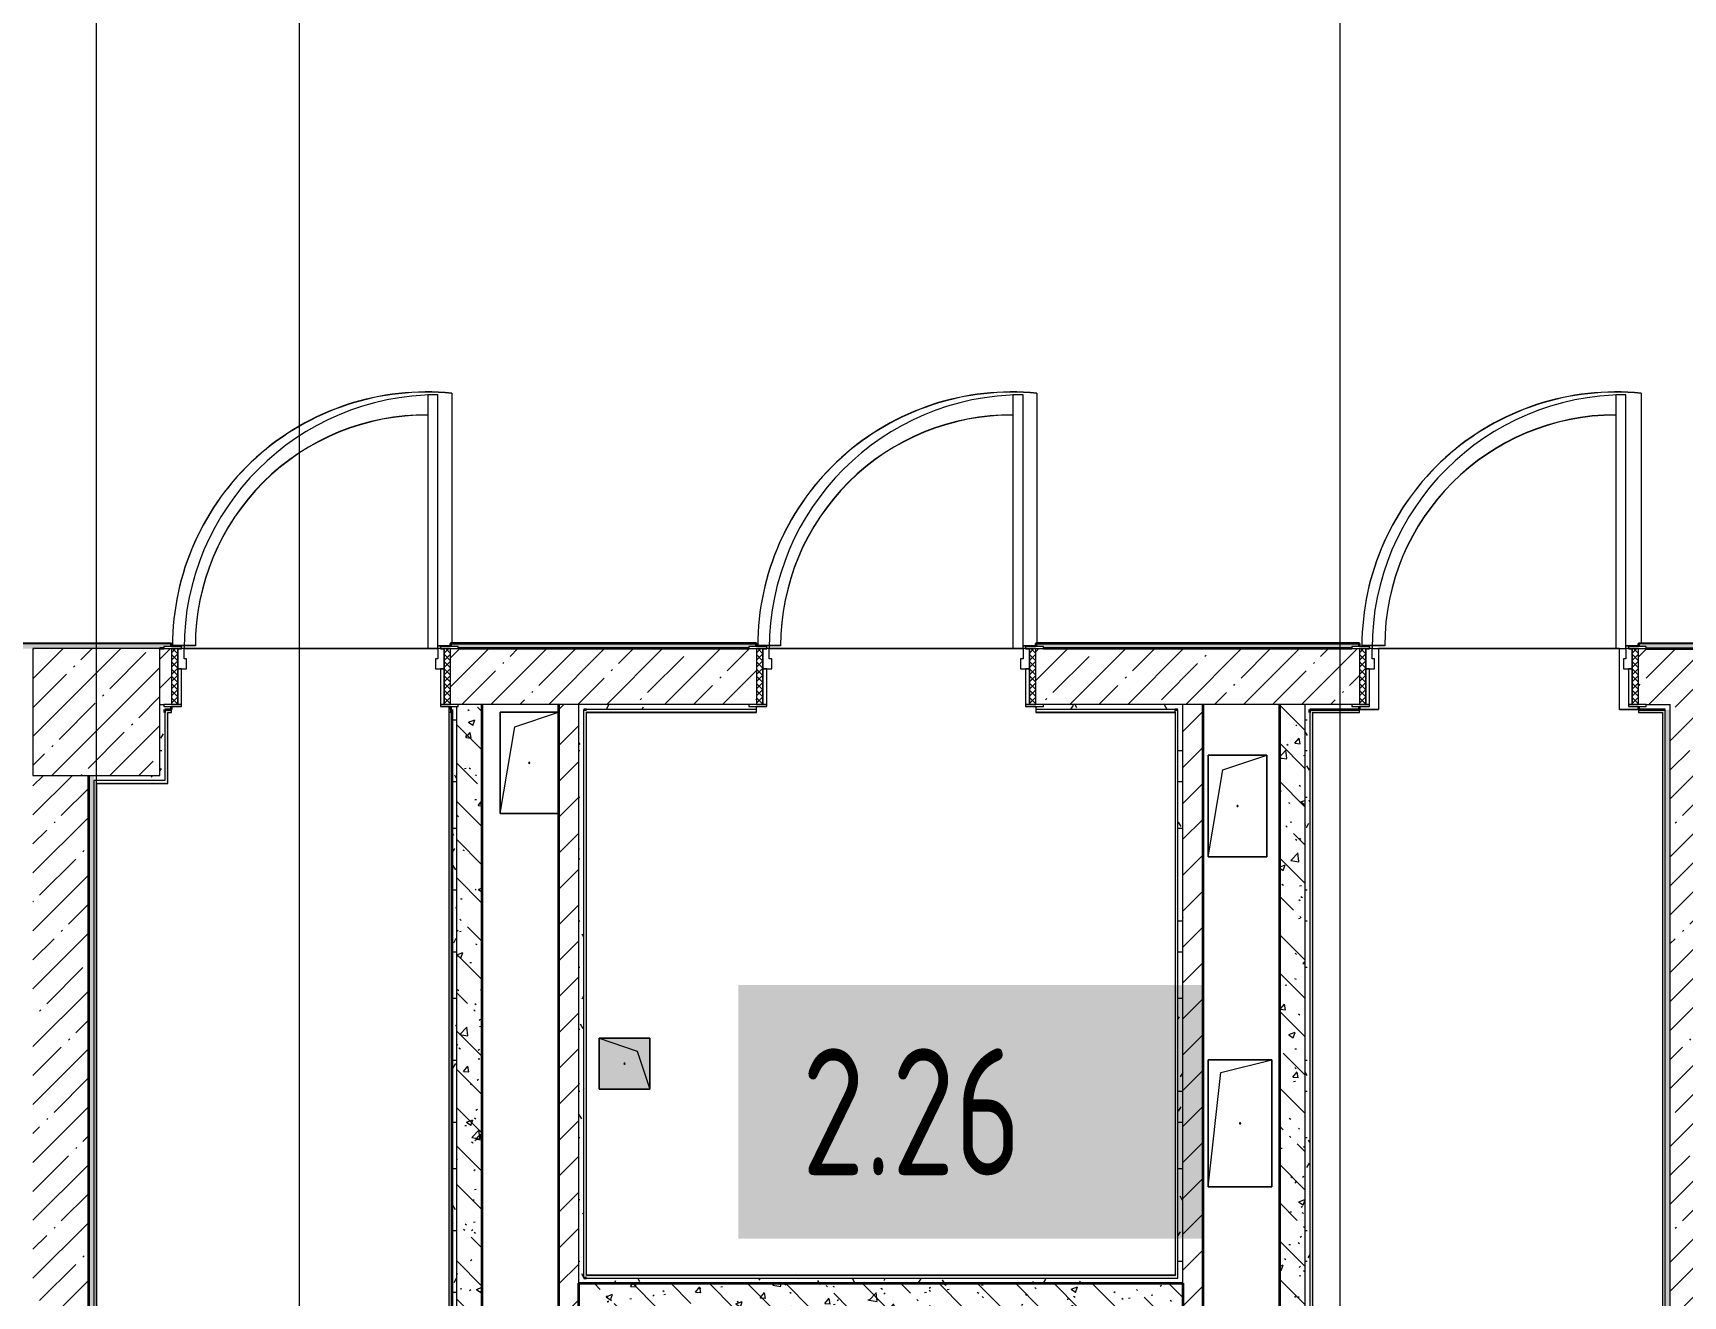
# Model space of a CAD drawing. Header units: millimetres. Extents: x 3914 to 443608, y -156176 to 78197.
# Drawn here: x 240374 to 246874, y -140628 to -135653 of the extents above; entities that cross this region are included whole.
import ezdxf

# ---------------------------------------------------------------- set-up
doc = ezdxf.new("R2010")
doc.units = ezdxf.units.MM
doc.linetypes.add('200_ШТРИХ__ш1_п0_6_', pattern=[160, 100, -60])
doc.linetypes.add('Осевая', pattern=[6350, 1270, -952.5, 3175, -952.5])
doc.layers.add('A-AREA-PATT-2', color=7, linetype='Continuous', lineweight=5, true_color=0xcde0ef, transparency=1)
for name, color, linetype, lineweight in [('A-DOOR-1', 7, 'Continuous', 5), ('A-DOOR-2', 7, '200_ШТРИХ__ш1_п0_6_', 5), ('A-DOOR-FRAM-2', 7, 'Continuous', 5), ('A-FLOR', 7, 'Continuous', 9), ('A-GENM', 7, 'Continuous', 9), ('A-WALL', 7, 'Continuous', 5), ('A-WALL-1', 7, 'Continuous', 35), ('I-WALL', 7, 'Continuous', 5), ('S-COLS', 7, 'Continuous', 9), ('S-COLS-1', 7, 'Continuous', 5), ('Оси', 7, 'Continuous', 9), ('Оси-2', 7, 'Осевая', 9)]:
    doc.layers.add(name, color=color, linetype=linetype, lineweight=lineweight)
doc.layers.add('A-DOOR-FRAM-1', color=7, linetype='Continuous', lineweight=5, true_color=0xc0c0c0)
doc.layers.add('A-WALL-FNSH-1', color=9, linetype='Continuous', lineweight=5, true_color=0x808080)
doc.styles.add('СПДС', font='ГОСТ тип А.ttf', dxfattribs={"width": 0.9})
pattern_1 = [(45, (174964.42, -145977.62), (-114.04925, 114.04925), []), (45, (175078.47, -145977.62), (-114.04925, 114.04925), [201.612, -40.322, 6.706, -33.617])]
pattern_2 = [(45, (174964.42, -145977.62), (-70.71068, 70.71068), [])]
pattern_3 = [(135, (174964.42, -145977.62), (-150.8683, -150.8683), [213.36, -35.56, 7.112, -35.56]), (135, (174964.42, -145826.85), (-150.8683, -150.8683), []), (50, (174964.42, -145977.62), (255.05767, -22.3145), [26.67, -293.37]), (355, (174964.42, -145977.62), (-49.3404, 267.4791), [21.336, -234.696]), (100.451, (174985.68, -145979.48), (205.7195, 245.1636), [22.666, -249.326]), (46.184, (174964.42, -145906.5), (379.511, -58.86), [40.005, -440.055]), (96.636, (174996.05, -145911.4), (332.3634, 346.399), [33.999, -373.989]), (351.184, (174964.42, -145906.5), (332.3669, 346.3953), [32.004, -352.044]), (21, (174999.98, -145924.28), (212.2602, -143.1711), [26.67, -293.37]), (326, (174999.98, -145924.28), (86.5224, 257.8632), [21.336, -234.696]), (71.451, (175017.67, -145936.2), (298.78395, 114.6901), [22.666, -249.326]), (37.5, (174964.42, -145977.62), (4.32385, 118.37751), [6.706, -225.146, 6.706, -231.546, -235.585]), (37.5, (174964.42, -145977.62), (4.32385, 118.37751), [-470.103, 6.706, -228.879]), (7.5, (174964.42, -145977.62), (93.54758, 140.2533), [6.706, -129.134, 6.706, -219.812, -89.789]), (7.5, (174964.42, -145977.62), (93.54758, 140.2533), [-362.356, 6.706, -83.083]), (327.5, (174885.12, -145977.62), (189.82734, -8.02019), [6.706, -82.194, 6.706, -270.662, -368.046]), (327.5, (174885.12, -145977.62), (189.82734, -8.02019), [-366.268, 6.706, -361.34]), (317.5, (174849.56, -145977.62), (207.38114, 35.59764), [6.706, -108.864, 6.706, -177.495, -261.366]), (317.5, (174849.56, -145977.62), (207.38114, 35.59764), [-299.771, 6.706, -254.66])]
pattern_4 = [(0, (174964.42, -145977.62), (243.84, 60.96), [20.117, -162.763, 20.117, -162.763, -975.36]), (0, (174964.42, -145977.62), (243.84, 60.96), [-365.76, 20.117, -345.643, 20.117, -162.763, -426.72]), (0, (174964.42, -145977.62), (243.84, 60.96), [-914.4, 20.117, -101.803, 20.117, -284.683]), (120, (175055.86, -145947.14), (-174.71291, 180.691634), [20.117, -162.763, 20.117, -162.763, -975.36]), (120, (175055.86, -145947.14), (-174.71291, 180.691634), [-365.76, 20.117, -345.643, 20.117, -162.763, -426.72]), (120, (175055.86, -145947.14), (-174.71291, 180.691634), [-914.4, 20.117, -101.803, 20.117, -284.683]), (240, (175086.34, -145825.22), (-69.12709, -241.651634), [20.117, -162.763, 20.117, -162.763, -975.36]), (240, (175086.34, -145825.22), (-69.12709, -241.651634), [-365.76, 20.117, -345.643, 20.117, -162.763, -426.72]), (240, (175086.34, -145825.22), (-69.12709, -241.651634), [-914.4, 20.117, -101.803, 20.117, -284.683])]

# ---------------------------------------------------------------- blocks, each defined once
blk = doc.blocks.new('BSC_Колонна _Прямоугольная - 500х500-V293-Объем проектирования 2 этажа')
at = {"layer": 'S-COLS-1'}
h = blk.add_hatch(dxfattribs=at)
h.set_pattern_fill('FP_19', color=256, style=0, pattern_type=2)
h.set_pattern_definition([(45, (-65660, -7650), (-114.04925, 114.04925), []), (45, (-65545.95, -7650), (-114.04925, 114.04925), [201.613, -40.323, 6.706, -33.617])])
h.paths.add_polyline_path([(-250, -250), (250, -250), (250, 250), (-250, 250), (-250, 123.2)])
for p, q in [((250, 250), (-250, 250)), ((-250, 250), (-250, -250)), ((250, -250), (250, 250)), ((-250, -250), (250, -250))]:
    blk.add_line(p, q, dxfattribs=at)
blk = doc.blocks.new('GM_Отверстие прямоугольное _в плите_ - Отверстие-V379-Объем проектирования 2 этажа')
at = {"layer": 'A-GENM'}
for p, q in [((-100, -100), (-100, 100)), ((-100, 100), (100, 100)), ((100, 100), (-100, 100)), ((-100, 100), (-100, -100)), ((-50, 50), (100, 100)), ((100, 100), (100, -100)), ((100, -100), (100, 100)), ((-100, -100), (-50, 50)), ((100, -100), (-100, -100)), ((-100, -100), (100, -100))]:
    blk.add_line(p, q, dxfattribs=at)
for start, end in [(360, 180), (180, 360)]:
    blk.add_arc((0, 0), 2.5, start, end, dxfattribs=at)
blk = doc.blocks.new('GM_Отверстие прямоугольное _в плите_ - Отверстие-23882952-Объем проектирования 2 этажа')
at = {"layer": 'A-GENM'}
for p, q in [((-125, -250), (-125, 250)), ((-125, 250), (125, 250)), ((125, 250), (-125, 250)), ((-125, 250), (-125, -250)), ((-125, -250), (-75, 200)), ((-75, 200), (125, 250)), ((125, 250), (125, -250)), ((125, -250), (125, 250)), ((125, -250), (-125, -250)), ((-125, -250), (125, -250))]:
    blk.add_line(p, q, dxfattribs=at)
for start, end in [(360, 180), (180, 360)]:
    blk.add_arc((0, 0), 2.5, start, end, dxfattribs=at)
blk = doc.blocks.new('GM_Отверстие прямоугольное _в плите_ - Отверстие-21983700-Объем проектирования 2 этажа')
at = {"layer": 'A-GENM'}
for p, q in [((-115, -200), (-115, 200)), ((-115, 200), (115, 200)), ((115, 200), (-115, 200)), ((-115, 200), (-115, -200)), ((-57.5, 142.5), (115, 200)), ((-115, -200), (-57.5, 142.5)), ((115, -200), (-115, -200)), ((-115, -200), (115, -200))]:
    blk.add_line(p, q, dxfattribs=at)
for start, end in [(360, 180), (180, 360)]:
    blk.add_arc((0, 0), 2.5, start, end, dxfattribs=at)
blk = doc.blocks.new('GM_Отверстие прямоугольное _в плите_ - Отверстие-V441-Объем проектирования 2 этажа')
at = {"layer": 'A-GENM'}
for p, q in [((-115, -200), (-115, 200)), ((-115, 200), (115, 200)), ((115, 200), (-115, 200)), ((-115, 200), (-115, -200)), ((-57.5, 142.5), (115, 200)), ((115, 200), (115, -200)), ((115, -200), (115, 200)), ((-115, -200), (-57.5, 142.5)), ((115, -200), (-115, -200)), ((-115, -200), (115, -200))]:
    blk.add_line(p, q, dxfattribs=at)
for start, end in [(360, 180), (180, 360)]:
    blk.add_arc((0, 0), 2.5, start, end, dxfattribs=at)

msp = doc.modelspace()

# ---------------------------------------------------------------- hatches: boundary and pattern name
at = {"layer": 'A-AREA-PATT-2'}
h = msp.add_hatch(color=256, dxfattribs=at)
h.paths.add_polyline_path([(242009.4, -145847.6), (242024.4, -145847.6), (242024.4, -145837.6), (242009.4, -145837.6)])
h.paths.add_polyline_path([(243323.9, -145832.1), (243323.9, -142243.1), (242018.9, -142243.1), (242018.9, -138328.6), (242013.4, -138328.6), (242013.4, -141512.6), (241864.4, -141512.6), (241864.4, -141712.6), (242013.4, -141712.6), (242013.4, -142248.6), (243318.4, -142248.6), (243318.4, -145826.6), (242024.4, -145826.6), (242024.4, -145832.1), (243318.4, -145832.1)])
h.paths.add_polyline_path([(241929.4, -145832.1), (242009.4, -145832.1), (242009.4, -145826.6), (241135.4, -145826.6), (241133.1, -145450.1), (240625.4, -145450.1), (240625.4, -138608.6), (240905.4, -138608.6), (240905.4, -138328.6), (240919.4, -138328.6), (240919.4, -138323.1), (240899.9, -138323.1), (240899.9, -138603.1), (240619.9, -138603.1), (240619.9, -145455.6), (241129.9, -145455.6), (241129.9, -145832.1), (241883.1, -145832.1)])
h.paths.add_polyline_path([(243252.1, -144751), (243270.4, -144748.8), (243279.6, -144742.1), (243279.6, -144735.6), (243271.1, -144736.4), (243268.5, -144739.1), (243259.7, -144742.7), (243237.7, -144735.6), (243239.8, -144742.1), (243249.5, -144749.1)])
h.paths.add_polyline_path([(243240.9, -144719.6), (243248.3, -144718.8), (243250.9, -144716.2), (243259.7, -144712.5), (243281.7, -144719.6), (243279.6, -144713.2), (243267.3, -144704.2), (243249.1, -144706.4), (243239.8, -144713.2), (243239.8, -144719.6)])
h.paths.add_polyline_path([(243268.8, -143651), (243281.1, -143642.1), (243281.1, -143635.6), (243272.9, -143635.6), (243270, -143639.1), (243261.2, -143642.7), (243239.2, -143635.6), (243241.3, -143642.1), (243253.6, -143651), (243261.2, -143651)])
h.paths.add_polyline_path([(243239.2, -143619.6), (243249.8, -143618.8), (243252.4, -143616.2), (243261.2, -143612.5), (243283.2, -143619.6), (243281.1, -143613.2), (243268.8, -143604.2), (243250.5, -143606.4), (243241.3, -143613.2)])
h = msp.add_hatch(color=256, dxfattribs=at)
h.paths.add_polyline_path([(244878.9, -140552.1), (244878.9, -138323.1), (244324.9, -138323.1), (244324.9, -138328.6), (244873.4, -138328.6), (244873.4, -140546.6), (242555.4, -140546.6), (242555.4, -138328.6), (243224.9, -138328.6), (243224.9, -138323.1), (242549.9, -138323.1), (242549.9, -140552.1), (244874.8, -140552.1)])
h.paths.add_polyline_path([(242799.4, -139812.6), (242804.4, -139812.6), (242804.4, -139612.6), (242604.4, -139612.6), (242604.4, -139812.6), (242777, -139812.6)])
h = msp.add_hatch(color=256, dxfattribs=at)
h.paths.add_polyline_path([(244134.9, -145832.1), (246519.4, -145832.1), (246519.5, -145456.6), (246791.9, -145456.6), (246791.9, -145451.1), (246513.9, -145450.9), (246513.9, -145826.6), (244140.4, -145826.6), (244140.4, -142248.6), (245415.4, -142248.6), (245415.4, -138328.6), (245599.4, -138328.6), (245599.4, -138323.1), (245409.9, -138323.1), (245409.9, -142243.1), (244134.9, -142243.1), (244134.9, -145590.9)])
h.paths.add_polyline_path([(246798.9, -145456.6), (246798.9, -138323.1), (246699.4, -138323.1), (246699.4, -138328.6), (246793.4, -138328.6), (246793.4, -145456.6)])
h.paths.add_polyline_path([(244206.7, -144755.5), (244219, -144746.6), (244219, -144740.1), (244210.5, -144740.9), (244207.9, -144743.6), (244199.1, -144747.2), (244177.1, -144740.1), (244179.2, -144746.6), (244191.5, -144755.5), (244199.1, -144755.5)])
h.paths.add_polyline_path([(244177.1, -144724.1), (244187.7, -144723.3), (244190.3, -144720.7), (244199.1, -144717), (244221.1, -144724.1), (244219, -144717.7), (244206.7, -144708.7), (244188.5, -144710.9), (244179.2, -144717.7)])
h.paths.add_polyline_path([(244191.5, -143661), (244209.8, -143658.8), (244219, -143652.1), (244219, -143645.6), (244210.9, -143645.6), (244207.9, -143649.1), (244199.1, -143652.7), (244177.1, -143645.6), (244179.2, -143652.1), (244188.5, -143658.8)])
h.paths.add_polyline_path([(244177.1, -143629.6), (244187.7, -143628.8), (244190.3, -143626.2), (244199.1, -143622.5), (244221.1, -143629.6), (244219, -143623.2), (244206.7, -143614.2), (244188.5, -143616.4), (244179.2, -143623.2)])
h.paths.add_polyline_path([(245434.4, -141712.6), (245634.4, -141712.6), (245634.4, -141512.6), (245434.4, -141512.6)])
at = {"layer": 'A-DOOR-2'}
h = msp.add_hatch(dxfattribs=at)
h.set_pattern_fill('FP_85', color=256, style=0, pattern_type=2)
h.set_pattern_definition([(135, (243208.333, -138012.936), (-14.14214, -14.14214), []), (225, (243208.333, -138012.936), (14.14214, -14.14214), [])])
h.paths.add_polyline_path([(242019.4, -138297.6), (242019.4, -138077.6), (241994.4, -138077.6), (241994.4, -138297.6), (242013.4, -138297.6)])
h = msp.add_hatch(dxfattribs=at)
h.set_pattern_fill('FP_85', color=256, style=0, pattern_type=2)
h.set_pattern_definition([(135, (245513.813, -138012.936), (-14.14214, -14.14214), []), (225, (245513.813, -138012.936), (14.14214, -14.14214), [])])
h.paths.add_polyline_path([(244299.9, -138297.6), (244324.9, -138297.6), (244324.9, -138077.6), (244299.9, -138078), (244299.9, -138227.5)])
h = msp.add_hatch(dxfattribs=at)
h.set_pattern_fill('FP_85', color=256, style=0, pattern_type=2)
h.set_pattern_definition([(135, (247888.333, -138012.936), (-14.14214, -14.14214), []), (225, (247888.333, -138012.936), (14.14214, -14.14214), [])])
h.paths.add_polyline_path([(246699.4, -138297.6), (246699.4, -138077.6), (246674.4, -138079.1), (246674.4, -138297.6)])
at = {"layer": 'A-DOOR-FRAM-2'}
h = msp.add_hatch(dxfattribs=at)
h.set_pattern_fill('FP_86', color=256, style=0, pattern_type=2)
h.set_pattern_definition([(45, (241085.538, -138012.936), (-14.1421, 14.1421), []), (135, (241085.538, -138012.936), (-14.1421, -14.1421), [])])
h.paths.add_polyline_path([(240944.4, -138297.6), (240944.4, -138077.6), (240919.4, -138077.6), (240919.4, -138297.6)])
h = msp.add_hatch(dxfattribs=at)
h.set_pattern_fill('FP_86', color=256, style=0, pattern_type=2)
h.set_pattern_definition([(45, (243391.018, -138012.936), (-14.1421, 14.1421), []), (135, (243391.018, -138012.936), (-14.1421, -14.1421), [])])
h.paths.add_polyline_path([(243234.3, -138297.6), (243249.9, -138297.6), (243249.9, -138077.6), (243224.9, -138077.6), (243224.9, -138297.6)])
h = msp.add_hatch(dxfattribs=at)
h.set_pattern_fill('FP_86', color=256, style=0, pattern_type=2)
h.set_pattern_definition([(45, (245765.538, -138012.936), (-14.1421, 14.1421), []), (135, (245765.538, -138012.936), (-14.1421, -14.1421), [])])
h.paths.add_polyline_path([(245599.4, -138297.6), (245624.4, -138297.6), (245624.4, -138077.6), (245599.4, -138077.6), (245599.4, -138204.4)])
at = {"layer": 'I-WALL'}
h = msp.add_hatch(dxfattribs=at)
h.set_pattern_fill('FP_191', color=256, style=0, pattern_type=2)
h.set_pattern_definition(pattern_4)
h.paths.add_polyline_path([(249708.7, -138077.6), (249714.4, -138077.6), (249693.4, -138057.6), (248669.4, -138057.6), (248669.4, -138069.6), (248724.4, -138069.6), (248724.4, -138077.6), (249694.4, -138077.6)])
h.paths.add_polyline_path([(247214.4, -138077.6), (247215.4, -138069.6), (247269.4, -138069.6), (247269.4, -138057.6), (246699.4, -138057.6), (246699.4, -138069.6), (246729.4, -138069.6), (246729.4, -138077.6), (247064.4, -138077.6)])
h.paths.add_polyline_path([(245284.4, -138077.6), (245569.4, -138077.6), (245569.4, -138069.6), (245599.4, -138069.6), (245599.4, -138057.6), (244324.9, -138057.6), (244324.9, -138069.6), (244354.9, -138069.6), (244354.9, -138077.6), (245181.7, -138077.6)])
h.paths.add_polyline_path([(240594.4, -138077.6), (240889.4, -138076.7), (240889.4, -138069.6), (240919.4, -138069.6), (240919.4, -138057.6), (234895.4, -138057.6), (234895.4, -138077.6), (240374.4, -138077.6)])
h.paths.add_polyline_path([(242290.8, -138077.6), (243194.9, -138077.6), (243194.9, -138069.6), (243224.9, -138069.6), (243224.9, -138057.6), (242019.4, -138057.6), (242019.4, -138069.6), (242049.4, -138069.6), (242049.4, -138077.6), (242183.2, -138077.6)])
h.paths.add_polyline_path([(232395.4, -138077.6), (232395.4, -138057.6), (225894.4, -138057.6), (225894.4, -138077.6), (232172.5, -138077.6)])
h.paths.add_polyline_path([(222874.4, -138077.6), (223394.4, -138077.6), (223394.4, -138057.6), (217025.4, -138057.6), (217025.4, -138077.6), (222374.4, -138077.6)])
h.paths.add_polyline_path([(213724.4, -138077.6), (214525.4, -138077.6), (214525.4, -138057.6), (213724.4, -138058.6), (213704.9, -138077.6)])
h.paths.add_polyline_path([(213704.4, -138077.6), (213714.4, -138067.6), (213704.4, -138057.6), (213704.4, -138063.3)])
h = msp.add_hatch(dxfattribs=at)
h.set_pattern_fill('FP_1', color=256, style=0, pattern_type=2)
h.set_pattern_definition(pattern_1)
h.paths.add_polyline_path([(245569.4, -138297.6), (245599.4, -138297.6), (245599.4, -138077.6), (244324.9, -138077.6), (244324.9, -138297.6), (245384.4, -138297.6)])
h.paths.add_polyline_path([(246699.4, -138297.6), (246824.4, -138297.6), (246824.4, -138077.6), (246699.4, -138077.6), (246699.4, -138204.4)])
h.paths.add_polyline_path([(242144.4, -138297.6), (243224.9, -138297.6), (243224.9, -138077.6), (242019.4, -138077.6), (242019.4, -138297.6), (242049.4, -138297.6)])
h.paths.add_polyline_path([(240894.4, -138297.6), (240919.4, -138297.6), (240919.4, -138077.6), (240874.4, -138077.6), (240874.4, -138297.6), (240889.4, -138297.6)])
h = msp.add_hatch(dxfattribs=at)
h.set_pattern_fill('FP_1', color=256, style=0, pattern_type=2)
h.set_pattern_definition(pattern_1)
h.paths.add_polyline_path([(247044.4, -145857.6), (247044.4, -138077.6), (246824.4, -138077.6), (246824.4, -145857.6), (247022.5, -145857.6)])
h = msp.add_hatch(dxfattribs=at)
h.set_pattern_fill('FP_191', color=256, style=0, pattern_type=2)
h.set_pattern_definition(pattern_4)
h.paths.add_polyline_path([(240874.4, -138597.6), (240894.4, -138597.6), (240894.4, -138317.6), (240874.4, -138317.6), (240874.4, -138577.6)])
h = msp.add_hatch(dxfattribs=at)
h.set_pattern_fill('FP_191', color=256, style=0, pattern_type=2)
h.set_pattern_definition(pattern_4)
h.paths.add_polyline_path([(242044.4, -142217.6), (242044.4, -138317.6), (242024.4, -138317.6), (242024.4, -142217.6)])
h = msp.add_hatch(dxfattribs=at)
h.set_pattern_fill('FP_41', color=256, style=0, pattern_type=2)
h.set_pattern_definition(pattern_3)
h.paths.add_polyline_path([(242144.4, -141997.6), (242144.4, -138297.6), (242049.4, -138297.6), (242049.4, -138305.6), (242044.4, -138305.6), (242044.4, -141997.6)])
h = msp.add_hatch(dxfattribs=at)
h.set_pattern_fill('FP_22', color=256, style=0, pattern_type=2)
h.set_pattern_definition(pattern_2)
h.paths.add_polyline_path([(242490.4, -141997.6), (242524.4, -141997.6), (242524.4, -138297.6), (242444.4, -138297.6), (242444.4, -141997.6)])
h = msp.add_hatch(dxfattribs=at)
h.set_pattern_fill('FP_191', color=256, style=0, pattern_type=2)
h.set_pattern_definition(pattern_4)
h.paths.add_polyline_path([(242544.4, -140577.6), (242544.4, -138297.6), (242524.4, -138297.6), (242524.4, -140577.6), (242530.5, -140577.6)])
h = msp.add_hatch(dxfattribs=at)
h.set_pattern_fill('FP_191', color=256, style=0, pattern_type=2)
h.set_pattern_definition(pattern_4)
h.paths.add_polyline_path([(244354.9, -138317.6), (244884.4, -138317.6), (244884.2, -138297.6), (244354.9, -138298.7), (244354.9, -138305.6), (244324.9, -138305.6), (244324.9, -138317.6)])
h.paths.add_polyline_path([(242599.4, -138317.6), (243224.9, -138317.6), (243224.9, -138305.6), (243194.9, -138305.6), (243194.9, -138297.6), (242544.4, -138297.6), (242544.4, -138317.6), (242555.4, -138317.6)])
h = msp.add_hatch(dxfattribs=at)
h.set_pattern_fill('FP_191', color=256, style=0, pattern_type=2)
h.set_pattern_definition(pattern_4)
h.paths.add_polyline_path([(244903.3, -140557.6), (244904.4, -140557.6), (244904.4, -138297.6), (244884.4, -138297.6), (244884.4, -140557.6)])
h = msp.add_hatch(dxfattribs=at)
h.set_pattern_fill('FP_22', color=256, style=0, pattern_type=2)
h.set_pattern_definition(pattern_2)
h.paths.add_polyline_path([(244984.4, -141997.6), (244984.4, -138297.6), (244904.4, -138297.6), (244904.4, -141997.6)])
h = msp.add_hatch(dxfattribs=at)
h.set_pattern_fill('FP_41', color=256, style=0, pattern_type=2)
h.set_pattern_definition(pattern_3)
h.paths.add_polyline_path([(245284.4, -141997.6), (245384.4, -141997.6), (245384.4, -138297.6), (245284.4, -138297.6), (245284.4, -141301)])
h = msp.add_hatch(dxfattribs=at)
h.set_pattern_fill('FP_191', color=256, style=0, pattern_type=2)
h.set_pattern_definition(pattern_4)
h.paths.add_polyline_path([(245384.4, -138317.6), (245599.4, -138317.6), (245599.4, -138305.6), (245569.4, -138305.6), (245569.4, -138297.6), (245384.4, -138297.6)])
h.paths.add_polyline_path([(246804.4, -138317.6), (246824.4, -138317.6), (246824.4, -138297.6), (246729.4, -138297.6), (246729.4, -138305.6), (246699.4, -138305.6), (246699.4, -138317.6), (246729.4, -138317.6)])
h = msp.add_hatch(dxfattribs=at)
h.set_pattern_fill('FP_191', color=256, style=0, pattern_type=2)
h.set_pattern_definition(pattern_4)
h.paths.add_polyline_path([(245384.4, -141997.6), (245404.4, -141997.6), (245404.4, -138317.6), (245384.4, -138317.6), (245384.4, -141864.8)])
h = msp.add_hatch(dxfattribs=at)
h.set_pattern_fill('FP_191', color=256, style=0, pattern_type=2)
h.set_pattern_definition(pattern_4)
h.paths.add_polyline_path([(246804.4, -145837.6), (246824.4, -145836.2), (246824.4, -138317.6), (246804.4, -138319.4), (246804.4, -145487.1), (246806.9, -145487.1), (246810.9, -145537.1), (246804.4, -145537.1), (246804.4, -145835.8)])
h = msp.add_hatch(dxfattribs=at)
h.set_pattern_fill('FP_1', color=256, style=0, pattern_type=2)
h.set_pattern_definition(pattern_1)
h.paths.add_polyline_path([(240546.5, -145577.6), (240594.4, -145577.6), (240594.4, -138577.6), (240374.4, -138577.6), (240374.4, -145577.6), (240538, -145577.6)])
h = msp.add_hatch(dxfattribs=at)
h.set_pattern_fill('FP_191', color=256, style=0, pattern_type=2)
h.set_pattern_definition(pattern_4)
h.paths.add_polyline_path([(240594.4, -145577.6), (240614.4, -145577.6), (240614.4, -145537.1), (240601.4, -145537.1), (240614.4, -145451.1), (240614.4, -138577.6), (240594.4, -138577.6), (240594.4, -145525.6)])
h = msp.add_hatch(dxfattribs=at)
h.set_pattern_fill('FP_191', color=256, style=0, pattern_type=2)
h.set_pattern_definition(pattern_4)
h.paths.add_polyline_path([(240614.4, -138597.6), (240874.4, -138597.6), (240874.4, -138577.6), (240614.4, -138577.6)])
h = msp.add_hatch(dxfattribs=at)
h.set_pattern_fill('FP_41', color=256, style=0, pattern_type=2)
h.set_pattern_definition(pattern_3)
h.paths.add_polyline_path([(242524.4, -140677.6), (244904.4, -140677.6), (244904.4, -140577.6), (242524.4, -140577.6)])
h = msp.add_hatch(dxfattribs=at)
h.set_pattern_fill('FP_191', color=256, style=0, pattern_type=2)
h.set_pattern_definition(pattern_4)
h.paths.add_polyline_path([(244279.1, -140577.6), (244904.4, -140577.6), (244903.3, -140557.6), (242544.4, -140557.6), (242544.4, -140577.6), (243736.3, -140577.6)])

# ---------------------------------------------------------------- linework, layer by layer
at = {"layer": 'A-DOOR-1'}
for p, q in [((241969.4, -137077.6), (241929.4, -137077.6)), ((241929.4, -137077.6), (241929.4, -138077.6)), ((241969.4, -138077.6), (241969.4, -137077.6)), ((244274.9, -137077.6), (244234.9, -137077.6)), ((244234.9, -137077.6), (244234.9, -138077.6)), ((244274.9, -138077.6), (244274.9, -137077.6)), ((246649.4, -137077.6), (246609.4, -137077.6)), ((246609.4, -137077.6), (246609.4, -138077.6)), ((246649.4, -138077.6), (246649.4, -137077.6)), ((241929.4, -138077.6), (241969.4, -138077.6)), ((244234.9, -138077.6), (244274.9, -138077.6)), ((246609.4, -138077.6), (246649.4, -138077.6))]:
    msp.add_line(p, q, dxfattribs=at)
for centre in [(241969.4, -138077.6), (244274.9, -138077.6), (246649.4, -138077.6)]:
    msp.add_arc(centre, 1000, 90, 180, dxfattribs=at)
at = {"layer": 'A-DOOR-FRAM-1'}
for p, q in [((240959.4, -138069.6), (240889.4, -138069.6)), ((240889.4, -138069.6), (240889.4, -138077.6)), ((240889.4, -138077.6), (240959.4, -138077.6)), ((240944.4, -138077.6), (240919.4, -138077.6)), ((240919.4, -138077.6), (240919.4, -138297.6)), ((240969.4, -138077.6), (240944.4, -138077.6)), ((240944.4, -138077.6), (240944.4, -138157.6)), ((240944.4, -138297.6), (240944.4, -138077.6)), ((240959.4, -138077.6), (240944.4, -138077.6)), ((240944.4, -138077.6), (240944.4, -138078.6)), ((240944.4, -138078.6), (240959.4, -138078.6)), ((240959.4, -138077.6), (240959.4, -138069.6)), ((240959.4, -138078.6), (240959.4, -138077.6)), ((240969.4, -138117.6), (240969.4, -138077.6)), ((240979.4, -138117.6), (240969.4, -138117.6)), ((240979.4, -138157.6), (240979.4, -138117.6)), ((241969.4, -138117.6), (241959.4, -138117.6)), ((241959.4, -138117.6), (241959.4, -138157.6)), ((241969.4, -138077.6), (241969.4, -138117.6)), ((241994.4, -138077.6), (241969.4, -138077.6)), ((242049.4, -138069.6), (241979.4, -138069.6)), ((241979.4, -138069.6), (241979.4, -138077.6)), ((241994.4, -138077.6), (241979.4, -138077.6)), ((241979.4, -138077.6), (241979.4, -138078.6)), ((241979.4, -138077.6), (242049.4, -138077.6)), ((241979.4, -138078.6), (241994.4, -138078.6)), ((241994.4, -138157.6), (241994.4, -138077.6)), ((242019.4, -138077.6), (241994.4, -138077.6)), ((241994.4, -138077.6), (241994.4, -138297.6)), ((241994.4, -138078.6), (241994.4, -138077.6)), ((242019.4, -138297.6), (242019.4, -138077.6)), ((242049.4, -138077.6), (242049.4, -138069.6)), ((243264.9, -138069.6), (243194.9, -138069.6)), ((243194.9, -138069.6), (243194.9, -138077.6)), ((243194.9, -138077.6), (243264.9, -138077.6)), ((243249.9, -138077.6), (243224.9, -138077.6)), ((243224.9, -138077.6), (243224.9, -138297.6)), ((243274.9, -138077.6), (243249.9, -138077.6)), ((243249.9, -138077.6), (243249.9, -138157.6)), ((243249.9, -138297.6), (243249.9, -138077.6)), ((243264.9, -138077.6), (243249.9, -138077.6)), ((243249.9, -138077.6), (243249.9, -138078.6)), ((243249.9, -138078.6), (243264.9, -138078.6)), ((243264.9, -138077.6), (243264.9, -138069.6)), ((243264.9, -138078.6), (243264.9, -138077.6)), ((243274.9, -138117.6), (243274.9, -138077.6)), ((243284.9, -138117.6), (243274.9, -138117.6)), ((243284.9, -138157.6), (243284.9, -138117.6)), ((244274.9, -138117.6), (244264.9, -138117.6)), ((244264.9, -138117.6), (244264.9, -138157.6)), ((244274.9, -138077.6), (244274.9, -138117.6)), ((244299.9, -138077.6), (244274.9, -138077.6)), ((244354.9, -138069.6), (244284.9, -138069.6)), ((244284.9, -138069.6), (244284.9, -138077.6)), ((244299.9, -138077.6), (244284.9, -138077.6)), ((244284.9, -138077.6), (244284.9, -138078.6)), ((244284.9, -138077.6), (244354.9, -138077.6)), ((244284.9, -138078.6), (244299.9, -138078.6)), ((244299.9, -138157.6), (244299.9, -138077.6)), ((244324.9, -138077.6), (244299.9, -138077.6)), ((244299.9, -138077.6), (244299.9, -138297.6)), ((244299.9, -138078.6), (244299.9, -138077.6)), ((244324.9, -138297.6), (244324.9, -138077.6)), ((244354.9, -138077.6), (244354.9, -138069.6)), ((245639.4, -138069.6), (245569.4, -138069.6)), ((245569.4, -138069.6), (245569.4, -138077.6)), ((245569.4, -138077.6), (245639.4, -138077.6)), ((245624.4, -138077.6), (245599.4, -138077.6)), ((245599.4, -138077.6), (245599.4, -138297.6)), ((245649.4, -138077.6), (245624.4, -138077.6)), ((245624.4, -138077.6), (245624.4, -138157.6)), ((245624.4, -138297.6), (245624.4, -138077.6)), ((245639.4, -138077.6), (245624.4, -138077.6)), ((245624.4, -138077.6), (245624.4, -138078.6)), ((245624.4, -138078.6), (245639.4, -138078.6)), ((245639.4, -138077.6), (245639.4, -138069.6)), ((245639.4, -138078.6), (245639.4, -138077.6)), ((245649.4, -138117.6), (245649.4, -138077.6)), ((245659.4, -138117.6), (245649.4, -138117.6)), ((245659.4, -138157.6), (245659.4, -138117.6)), ((246649.4, -138117.6), (246639.4, -138117.6)), ((246639.4, -138117.6), (246639.4, -138157.6)), ((246649.4, -138077.6), (246649.4, -138117.6)), ((246674.4, -138077.6), (246649.4, -138077.6)), ((246729.4, -138069.6), (246659.4, -138069.6)), ((246659.4, -138069.6), (246659.4, -138077.6)), ((246674.4, -138077.6), (246659.4, -138077.6)), ((246659.4, -138077.6), (246659.4, -138078.6)), ((246659.4, -138077.6), (246729.4, -138077.6)), ((246659.4, -138078.6), (246674.4, -138078.6)), ((246674.4, -138157.6), (246674.4, -138077.6)), ((246699.4, -138077.6), (246674.4, -138077.6)), ((246674.4, -138077.6), (246674.4, -138297.6)), ((246674.4, -138078.6), (246674.4, -138077.6)), ((246699.4, -138297.6), (246699.4, -138077.6)), ((246729.4, -138077.6), (246729.4, -138069.6)), ((240944.4, -138157.6), (240979.4, -138157.6)), ((240959.4, -138157.6), (240944.4, -138157.6)), ((240944.4, -138157.6), (240944.4, -138297.6)), ((240959.4, -138297.6), (240959.4, -138157.6)), ((241959.4, -138157.6), (241994.4, -138157.6)), ((241994.4, -138157.6), (241979.4, -138157.6)), ((241979.4, -138157.6), (241979.4, -138297.6)), ((241994.4, -138297.6), (241994.4, -138157.6)), ((243249.9, -138157.6), (243284.9, -138157.6)), ((243264.9, -138157.6), (243249.9, -138157.6)), ((243249.9, -138157.6), (243249.9, -138297.6)), ((243264.9, -138297.6), (243264.9, -138157.6)), ((244264.9, -138157.6), (244299.9, -138157.6)), ((244299.9, -138157.6), (244284.9, -138157.6)), ((244284.9, -138157.6), (244284.9, -138297.6)), ((244299.9, -138297.6), (244299.9, -138157.6)), ((245624.4, -138157.6), (245659.4, -138157.6)), ((245639.4, -138157.6), (245624.4, -138157.6)), ((245624.4, -138157.6), (245624.4, -138297.6)), ((245639.4, -138297.6), (245639.4, -138157.6)), ((246639.4, -138157.6), (246674.4, -138157.6)), ((246674.4, -138157.6), (246659.4, -138157.6)), ((246659.4, -138157.6), (246659.4, -138297.6)), ((246674.4, -138297.6), (246674.4, -138157.6)), ((240959.4, -138297.6), (240889.4, -138297.6)), ((240889.4, -138297.6), (240889.4, -138305.6)), ((240889.4, -138305.6), (240959.4, -138305.6)), ((240919.4, -138297.6), (240944.4, -138297.6)), ((240944.4, -138297.6), (240959.4, -138297.6)), ((240959.4, -138305.6), (240959.4, -138297.6)), ((241979.4, -138297.6), (241994.4, -138297.6)), ((242049.4, -138297.6), (241979.4, -138297.6)), ((241979.4, -138297.6), (241979.4, -138305.6)), ((241979.4, -138305.6), (242049.4, -138305.6)), ((241994.4, -138297.6), (242019.4, -138297.6)), ((242049.4, -138305.6), (242049.4, -138297.6)), ((243264.9, -138297.6), (243194.9, -138297.6)), ((243194.9, -138297.6), (243194.9, -138305.6)), ((243194.9, -138305.6), (243264.9, -138305.6)), ((243224.9, -138297.6), (243249.9, -138297.6)), ((243249.9, -138297.6), (243264.9, -138297.6)), ((243264.9, -138305.6), (243264.9, -138297.6)), ((244284.9, -138297.6), (244299.9, -138297.6)), ((244354.9, -138297.6), (244284.9, -138297.6)), ((244284.9, -138297.6), (244284.9, -138305.6)), ((244284.9, -138305.6), (244354.9, -138305.6)), ((244299.9, -138297.6), (244324.9, -138297.6)), ((244354.9, -138305.6), (244354.9, -138297.6)), ((245639.4, -138297.6), (245569.4, -138297.6)), ((245569.4, -138297.6), (245569.4, -138305.6)), ((245569.4, -138305.6), (245639.4, -138305.6)), ((245599.4, -138297.6), (245624.4, -138297.6)), ((245624.4, -138297.6), (245639.4, -138297.6)), ((245639.4, -138305.6), (245639.4, -138297.6)), ((246659.4, -138297.6), (246674.4, -138297.6)), ((246729.4, -138297.6), (246659.4, -138297.6)), ((246659.4, -138297.6), (246659.4, -138305.6)), ((246659.4, -138305.6), (246729.4, -138305.6)), ((246674.4, -138297.6), (246699.4, -138297.6)), ((246729.4, -138305.6), (246729.4, -138297.6))]:
    msp.add_line(p, q, dxfattribs=at)
at = {"layer": 'A-FLOR'}
for p, q in [((242024, -137071.6), (242024, -138056.7)), ((242024, -137072.5), (242024, -138057.6)), ((244329.5, -137071.6), (244329.5, -138056.7)), ((244329.5, -137072.5), (244329.5, -138057.6)), ((246709.5, -137071.6), (246709.5, -138056.7)), ((246709.5, -137072.5), (246709.5, -138057.6)), ((241014, -138065.5), (240924, -138065.5)), ((241014, -138066.5), (240924, -138066.5)), ((240969.4, -138076.7), (241969.4, -138076.7)), ((241969.4, -138076.7), (240969.4, -138076.7)), ((240969.4, -138077.6), (241969.4, -138077.6)), ((241969.4, -138077.6), (240969.4, -138077.6)), ((242019.4, -138066.5), (241969.4, -138066.5)), ((242019.4, -138067.5), (241969.4, -138067.5)), ((243194.9, -138076.7), (242290.8, -138076.7)), ((243194.9, -138077.6), (242290.8, -138077.6)), ((243319.5, -138065.5), (243229.5, -138065.5)), ((243319.5, -138066.5), (243229.5, -138066.5)), ((243274.9, -138076.7), (244274.9, -138076.7)), ((244274.9, -138076.7), (243274.9, -138076.7)), ((243274.9, -138077.6), (244274.9, -138077.6)), ((244274.9, -138077.6), (243274.9, -138077.6)), ((244324.9, -138066.5), (244274.9, -138066.5)), ((244324.9, -138067.5), (244274.9, -138067.5)), ((245181.7, -138076.7), (244354.9, -138076.7)), ((245699.5, -138065.5), (245609.5, -138065.5)), ((245699.5, -138066.5), (245609.5, -138066.5)), ((245649.4, -138076.7), (246627.2, -138076.7)), ((245649.4, -138077.6), (246627.2, -138077.6)), ((246624.4, -138076.7), (245674.4, -138076.7)), ((245674.4, -138076.7), (245674.4, -138316.7)), ((246624.4, -138077.6), (245674.4, -138077.6)), ((245674.4, -138077.6), (245674.4, -138317.6)), ((246624.4, -138316.7), (246624.4, -138076.7)), ((246624.4, -138317.6), (246624.4, -138077.6)), ((246699.4, -138066.5), (246649.4, -138066.5)), ((246699.4, -138067.5), (246649.4, -138067.5)), ((242013.4, -141511.7), (242013.4, -138304.7)), ((242013.4, -141512.6), (242013.4, -138305.6)), ((243224.9, -138327.7), (243224.9, -138304.7)), ((243224.9, -138328.6), (243224.9, -138305.6)), ((244324.9, -138304.7), (244324.9, -138327.7)), ((244324.9, -138305.6), (244324.9, -138328.6)), ((245599.4, -138316.7), (245674.4, -138316.7)), ((245599.4, -138317.6), (245674.4, -138317.6)), ((246624.4, -138316.7), (246699.4, -138316.7)), ((246624.4, -138317.6), (246699.4, -138317.6)), ((242555.4, -139229.1), (242555.4, -138327.7)), ((242555.4, -138327.7), (243224.9, -138327.7)), ((242555.4, -139230), (242555.4, -138328.6)), ((242555.4, -138328.6), (243224.9, -138328.6)), ((244324.9, -138327.7), (244873.4, -138327.7)), ((244324.9, -138328.6), (244873.4, -138328.6)), ((244873.4, -138327.7), (244873.4, -140545.7)), ((244873.4, -138328.6), (244873.4, -140546.6)), ((245415.4, -138327.7), (245415.4, -145825.7)), ((245415.4, -138328.6), (245415.4, -145826.6)), ((244873.4, -140545.7), (242555.4, -140545.7)), ((244873.4, -140546.6), (242555.4, -140546.6))]:
    msp.add_line(p, q, dxfattribs=at)
for centre, radius, start, end in [((241924, -138066.5), 1000, 84.26083, 179.9427), ((241924, -138066.5), 1000, 84.26083, 179.9427), ((241924, -138067.5), 1000, 84.26083, 179.9427), ((241924, -138067.5), 1000, 84.26083, 179.9427), ((244229.5, -138066.5), 1000, 84.26083, 179.9427), ((244229.5, -138066.5), 1000, 84.26083, 179.9427), ((244229.5, -138067.5), 1000, 84.26083, 179.9427), ((244229.5, -138067.5), 1000, 84.26083, 179.9427), ((246609.5, -138066.5), 1000, 84.26083, 179.9427), ((246609.5, -138066.5), 1000, 84.26083, 179.9427), ((246609.5, -138067.5), 1000, 84.26083, 179.9427), ((246609.5, -138067.5), 1000, 84.26083, 179.9427), ((241924, -138066.5), 910, 89.65741, 179.93704), ((241924, -138066.5), 910, 89.65741, 179.93704), ((241924, -138067.5), 910, 89.65741, 179.93704), ((241924, -138067.5), 910, 89.65741, 179.93704), ((244229.5, -138066.5), 910, 89.65741, 179.93704), ((244229.5, -138066.5), 910, 89.65741, 179.93704), ((244229.5, -138067.5), 910, 89.65741, 179.93704), ((244229.5, -138067.5), 910, 89.65741, 179.93704), ((246609.5, -138066.5), 910, 90.00302, 179.93704), ((246609.5, -138066.5), 910, 90.00302, 179.93704), ((246609.5, -138067.5), 910, 90.00302, 179.93704), ((246609.5, -138067.5), 910, 90.00302, 179.93704)]:
    msp.add_arc(centre, radius, start, end, dxfattribs=at)
at = {"layer": 'A-WALL'}
for p, q in [((240874.4, -138297.6), (240889.4, -138297.6)), ((242044.4, -142217.6), (242044.4, -138305.6)), ((243194.9, -138297.6), (242049.4, -138297.6)), ((242524.4, -140577.6), (242524.4, -138297.6)), ((242544.4, -140557.6), (242544.4, -138317.6)), ((245569.4, -138297.6), (244354.9, -138297.6)), ((244884.4, -140557.6), (244884.4, -138317.6)), ((244904.4, -140577.6), (244904.4, -138297.6)), ((245384.4, -138297.6), (245384.4, -141997.6)), ((246729.4, -138297.6), (246824.4, -138297.6)), ((246804.4, -145837.6), (246804.4, -138317.6)), ((246824.4, -146077.6), (246824.4, -138297.6)), ((240874.4, -138597.6), (240614.4, -138597.6)), ((240614.4, -138597.6), (240614.4, -145557.6))]:
    msp.add_line(p, q, dxfattribs=at)
at = {"layer": 'A-WALL-1'}
for p, q in [((240919.4, -138069.6), (240919.4, -138057.6)), ((243224.9, -138057.6), (242019.4, -138057.6)), ((242019.4, -138057.6), (242019.4, -138069.6)), ((243224.9, -138069.6), (243224.9, -138057.6)), ((245599.4, -138057.6), (244324.9, -138057.6)), ((244324.9, -138057.6), (244324.9, -138069.6)), ((245599.4, -138069.6), (245599.4, -138057.6)), ((246699.4, -138057.6), (246699.4, -138069.6)), ((240889.4, -138077.6), (240874.4, -138077.6)), ((243194.9, -138077.6), (242049.4, -138077.6)), ((245569.4, -138077.6), (244354.9, -138077.6)), ((246729.4, -138077.6), (247214.4, -138077.6)), ((240894.4, -138317.6), (240919.4, -138317.6)), ((240894.4, -138328.6), (240894.4, -138317.6)), ((240919.4, -138317.6), (240919.4, -138305.6)), ((242019.4, -138305.6), (242019.4, -138317.6)), ((242019.4, -138317.6), (242024.4, -138317.6)), ((242024.4, -138317.6), (242024.4, -142237.6)), ((242144.4, -141997.6), (242144.4, -138297.6)), ((242444.4, -138297.6), (242444.4, -141997.6)), ((242544.4, -138317.6), (242555.4, -138317.6)), ((244873.4, -138317.6), (244884.4, -138317.6)), ((244984.4, -141997.6), (244984.4, -138297.6)), ((245284.4, -138297.6), (245284.4, -141997.6)), ((245404.4, -138317.6), (245599.4, -138317.6)), ((245404.4, -138328.6), (245404.4, -138317.6)), ((245599.4, -138317.6), (245599.4, -138305.6)), ((246699.4, -138305.6), (246699.4, -138317.6)), ((246699.4, -138317.6), (246804.4, -138317.6)), ((240594.4, -145577.6), (240594.4, -138577.6)), ((242524.4, -141997.6), (242524.4, -140577.6)), ((242524.4, -140577.6), (244904.4, -140577.6)), ((242555.4, -140557.6), (242544.4, -140557.6)), ((244904.4, -140577.6), (244904.4, -141997.6))]:
    msp.add_line(p, q, dxfattribs=at)
at = {"layer": 'A-WALL-FNSH-1'}
for p, q in [((240919.4, -138056.6), (234895.4, -138056.6)), ((240244.4, -138057.6), (240919.4, -138057.6)), ((240919.4, -138057.6), (240919.4, -138056.6)), ((242019.4, -138056.6), (242019.4, -138057.6)), ((243224.9, -138057.6), (243224.9, -138056.6)), ((245599.4, -138056.6), (244324.9, -138056.6)), ((244324.9, -138056.6), (244324.9, -138057.6)), ((245599.4, -138057.6), (245599.4, -138056.6)), ((247269.4, -138056.6), (246699.4, -138056.6)), ((246699.4, -138056.6), (246699.4, -138057.6)), ((246699.4, -138057.6), (247044.4, -138057.6)), ((240919.4, -138328.6), (240919.4, -138317.6)), ((242019.4, -138317.6), (242019.4, -138328.6)), ((243224.9, -138317.6), (242555.4, -138317.6)), ((244873.4, -138317.6), (244324.9, -138317.6)), ((244873.4, -138328.6), (244873.4, -138317.6)), ((245599.4, -138328.6), (245599.4, -138317.6)), ((246699.4, -138317.6), (246699.4, -138328.6)), ((240894.4, -138328.6), (240894.4, -138597.6)), ((240905.4, -138328.6), (240919.4, -138328.6)), ((240905.4, -138608.6), (240905.4, -138328.6)), ((242019.4, -138328.6), (242013.4, -138328.6)), ((245404.4, -138328.6), (245404.4, -142217.6)), ((245415.4, -138328.6), (245599.4, -138328.6)), ((246699.4, -138328.6), (246793.4, -138328.6)), ((246793.4, -138328.6), (246793.4, -145456.6)), ((240625.4, -138608.6), (240905.4, -138608.6)), ((240625.4, -145462.1), (240625.4, -138608.6)), ((240894.4, -138597.6), (240874.4, -138597.6)), ((242555.4, -140546.6), (242555.4, -139230)), ((242555.4, -140557.6), (244884.4, -140557.6))]:
    msp.add_line(p, q, dxfattribs=at)
at = {"layer": 'Оси'}
for points in [[(240624.4, -147883.9), (240624.4, -142883.9), (240624.4, -123579.5), (240624.4, -118579.5)], [(241989.2, -147883.9), (241989.2, -147180), (241424.4, -146613.9), (241424.4, -141613.9), (241424.4, -123579.5), (241424.4, -118579.5)], [(245524.4, -147883.9), (245524.4, -142883.9), (245524.4, -123579.5), (245524.4, -118579.5)]]:
    msp.add_lwpolyline(points, dxfattribs=at)
at = {"layer": 'Оси-2'}
for p, q in [((240624.4, -142882.9), (240624.4, -123578.6)), ((241424.4, -141612.9), (241424.4, -123578.6)), ((245524.4, -142882.9), (245524.4, -123578.6))]:
    msp.add_line(p, q, dxfattribs=at)

# ---------------------------------------------------------------- block references
at = {"layer": 'A-GENM'}
for name, p in [('GM_Отверстие прямоугольное _в плите_ - Отверстие-21983700-Объем проектирования 2 этажа', (242329.4, -138527.6)), ('GM_Отверстие прямоугольное _в плите_ - Отверстие-V441-Объем проектирования 2 этажа', (245119.4, -138697.6)), ('GM_Отверстие прямоугольное _в плите_ - Отверстие-23882952-Объем проектирования 2 этажа', (245129.4, -139947.6))]:
    msp.add_blockref(name, p, dxfattribs=at)
at = {"layer": 'A-GENM', "rotation": 270}
msp.add_blockref('GM_Отверстие прямоугольное _в плите_ - Отверстие-V379-Объем проектирования 2 этажа', (242704.4, -139712.6), dxfattribs=at)
at = {"layer": 'S-COLS'}
msp.add_blockref('BSC_Колонна _Прямоугольная - 500х500-V293-Объем проектирования 2 этажа', (240624.4, -138327.6), dxfattribs=at)

# ---------------------------------------------------------------- texts
at = {"insert": (243403.3, -139652.1), "char_height": 500, "width": 1327.594, "attachment_point": 1, "style": 'СПДС', "bg_fill": 1, "box_fill_scale": 1.5, "bg_fill_color": 7, "bg_fill_true_color": 16777215, "bg_fill_transparency": 0}
msp.add_mtext('2.26', dxfattribs=at)

doc.saveas('drawing.dxf')
